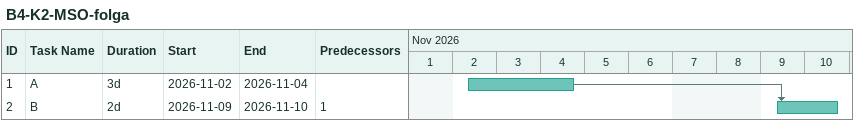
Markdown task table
B4-K2-MSO-folga

| ID | Task | Duration | Start | Finish | Predecessors |
|---|---|---|---|---|---|
| 1 | A | 3d | 2026-11-02 | 2026-11-04 |  |
| 2 | B | 2d | 2026-11-09 | 2026-11-10 | 1 |
